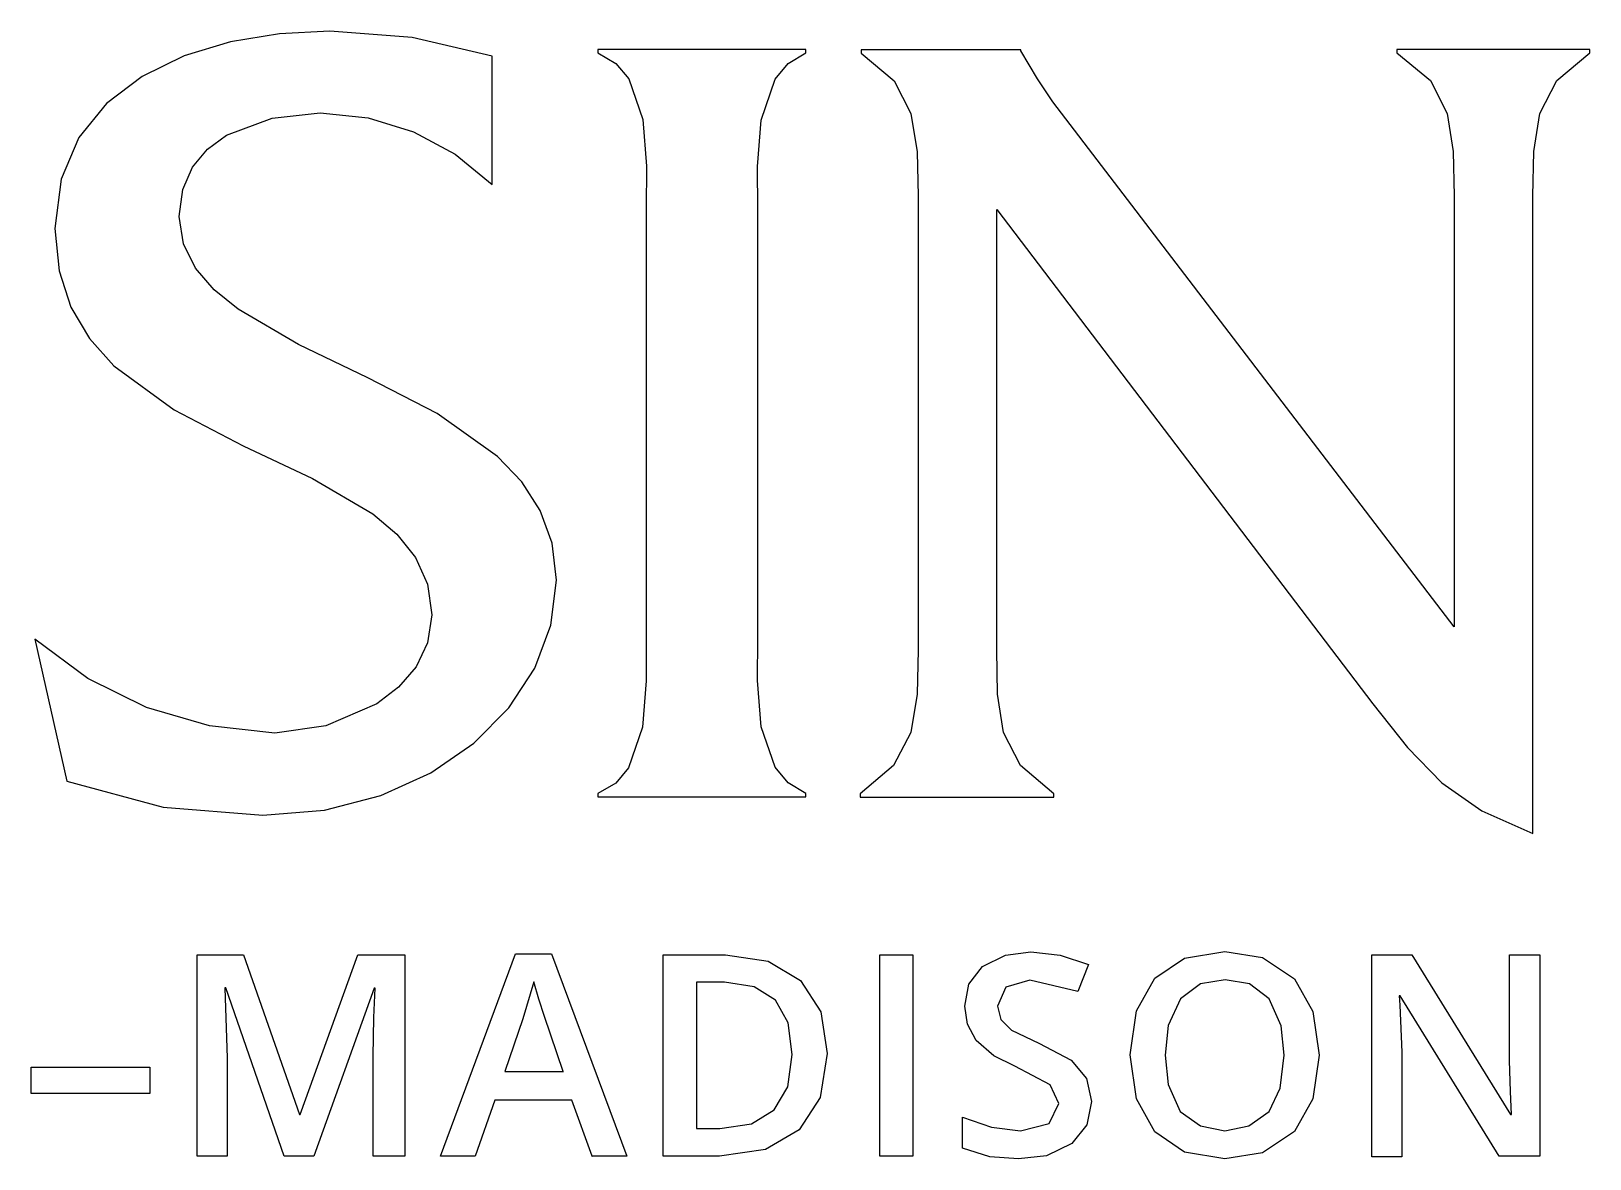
# Model space of a CAD drawing. Extents: x 0 to 159, y 0 to 105.
# Drawn here: x 114.89 to 158.75, y 0 to 31.73 of the extents above; entities that cross this region are included whole.
import ezdxf

# ---------------------------------------------------------------- set-up
doc = ezdxf.new("R2010")
doc.units = 0

msp = doc.modelspace()

# ---------------------------------------------------------------- linework, layer by layer
at = {"layer": 'Layer 1'}
for p, q in [((121.884883, 31.657498), (120.502168, 31.428411)), ((123.296, 31.7314), (121.884883, 31.657498)), ((125.610361, 31.557318), (123.296, 31.7314)), ((120.502168, 31.428411), (119.197091, 31.033071)), ((127.87, 31.0276), (125.610361, 31.557318)), ((136.694, 31.2181), (130.839, 31.2181)), ((130.839, 31.2181), (130.839, 31.1228)), ((136.69366, 31.12284), (136.694, 31.2181)), ((142.745, 31.2102), (138.247, 31.2102)), ((138.247, 31.2102), (138.247, 31.1149)), ((142.745064, 31.18104), (142.745, 31.2102)), ((143.208084, 30.387291), (142.745064, 31.18104)), ((153.323, 31.2181), (153.323, 31.1228)), ((158.75, 31.2181), (153.323, 31.2181)), ((153.323, 31.2181), (153.323, 31.2181)), ((158.74937, 31.1228), (158.75, 31.2181)), ((119.197091, 31.033071), (118.01889, 30.460409)), ((127.86996, 27.41603), (127.87, 31.0276)), ((130.839, 31.1255), (131.348549, 30.821488)), ((130.839, 31.1228), (130.839, 31.1255)), ((131.348549, 30.821488), (131.714107, 30.386074)), ((135.831246, 30.378949), (136.192582, 30.817526)), ((136.192582, 30.817526), (136.69366, 31.12284)), ((138.247, 31.1149), (139.173948, 30.33161)), ((153.323, 31.1228), (154.264875, 30.33951)), ((157.822422, 30.339508), (158.74937, 31.1228)), ((118.01889, 30.460409), (117.016802, 29.699356)), ((131.714107, 30.386074), (132.107012, 29.242332)), ((135.437887, 29.227766), (135.831246, 30.378949)), ((139.173948, 30.33161), (139.649949, 29.410654)), ((143.642, 29.747), (143.208084, 30.387291)), ((154.264875, 30.33951), (154.740174, 29.418554)), ((157.346421, 29.418552), (157.822422, 30.339508)), ((117.016802, 29.699356), (116.240065, 28.738842)), ((121.672811, 29.285064), (123.03074, 29.42951)), ((123.03074, 29.42951), (124.372228, 29.292747)), ((139.649949, 29.410654), (139.825317, 28.334421)), ((154.929, 14.9727), (143.642, 29.747)), ((154.740174, 29.418554), (154.908391, 28.342321)), ((157.171053, 28.34232), (157.346421, 29.418552)), ((120.390536, 28.801788), (121.672811, 29.285064)), ((124.372228, 29.292747), (125.649628, 28.901717)), ((132.107012, 29.242332), (132.205239, 27.936865)), ((135.33375, 27.92081), (135.437887, 29.227766)), ((116.240065, 28.738842), (115.737915, 27.5678)), ((119.856601, 28.409678), (120.390536, 28.801788)), ((125.649628, 28.901717), (126.82739, 28.271214)), ((119.436178, 27.904769), (119.856601, 28.409678)), ((126.82739, 28.271214), (127.86996, 27.41603)), ((139.825317, 28.334421), (139.85037, 27.0853)), ((154.908391, 28.342321), (154.92902, 27.0932)), ((157.146, 27.0932), (157.171053, 28.34232)), ((119.1608, 27.277698), (119.436178, 27.904769)), ((132.205239, 27.936865), (132.19631, 26.71226)), ((135.339, 26.7096), (135.33375, 27.92081)), ((115.737915, 27.5678), (115.55959, 26.17516)), ((119.062, 26.5191), (119.1608, 27.277698)), ((139.85037, 27.0853), (139.851, 14.3271)), ((154.92902, 27.0932), (154.929, 14.9727)), ((157.14621, 9.1545), (157.146, 27.0932)), ((119.18119, 25.747588), (119.062, 26.5191)), ((119.062, 26.5191), (119.062, 26.5191)), ((132.19631, 26.71226), (132.196, 14.6605)), ((135.33934, 14.66049), (135.339, 26.7096)), ((142.06563, 14.3271), (142.065, 26.7096)), ((142.065, 26.7096), (152.6483, 12.8031)), ((115.55959, 26.17516), (115.678684, 24.990776)), ((119.518033, 25.064922), (119.18119, 25.747588)), ((120.04144, 24.455832), (119.518033, 25.064922)), ((115.678684, 24.990776), (116.015252, 23.966371)), ((120.720324, 23.905048), (120.04144, 24.455832)), ((116.015252, 23.966371), (116.538228, 23.08209)), ((122.420165, 22.917314), (120.720324, 23.905048)), ((116.538228, 23.08209), (117.216543, 22.318075)), ((124.368844, 21.979559), (122.420165, 22.917314)), ((117.216543, 22.318075), (118.91492, 21.07143)), ((126.317652, 20.96962), (124.368844, 21.979559)), ((118.91492, 21.07143), (120.86184, 20.067591)), ((128.017879, 19.765334), (126.317652, 20.96962)), ((120.86184, 20.067591), (122.80876, 19.147718)), ((128.697053, 19.052136), (128.017879, 19.765334)), ((122.80876, 19.147718), (124.507137, 18.152966)), ((129.220816, 18.24454), (128.697053, 19.052136)), ((124.507137, 18.152966), (125.185452, 17.577873)), ((129.558078, 17.327276), (129.220816, 18.24454)), ((125.185452, 17.577873), (125.708428, 16.924495)), ((129.677751, 16.285074), (129.558078, 17.327276)), ((125.708428, 16.924495), (126.044996, 16.172975)), ((129.519998, 15.020154), (129.677751, 16.285074)), ((126.044996, 16.172975), (126.16409, 15.30346)), ((126.16409, 15.30346), (126.046955, 14.518011)), ((129.063133, 13.810518), (129.519998, 15.020154)), ((116.491676, 13.519761), (115.00133, 14.62613)), ((115.00133, 14.62613), (115.895621, 10.63093)), ((126.046955, 14.518011), (125.723105, 13.839904)), ((132.196, 14.6605), (132.201209, 13.450527)), ((135.334089, 13.455359), (135.33934, 14.66049)), ((139.851, 14.3271), (139.825492, 13.077896)), ((142.086218, 13.077897), (142.06563, 14.3271)), ((125.723105, 13.839904), (125.233869, 13.268333)), ((128.331741, 12.691109), (129.063133, 13.810518)), ((118.140814, 12.699422), (116.491676, 13.519761)), ((125.233869, 13.268333), (124.620579, 12.802491)), ((132.201209, 13.450527), (132.096781, 12.146299)), ((135.438225, 12.159193), (135.334089, 13.455359)), ((124.620579, 12.802491), (123.187159, 12.184773)), ((139.825492, 13.077896), (139.64694, 11.9991)), ((142.254145, 11.999102), (142.086218, 13.077897)), ((152.6483, 12.8031), (153.615638, 11.571837)), ((119.90825, 12.180979), (118.140814, 12.699422)), ((127.350412, 11.69687), (128.331741, 12.691109)), ((121.75349, 11.9803), (119.90825, 12.180979)), ((123.187159, 12.184773), (121.75349, 11.9803)), ((132.096781, 12.146299), (131.702636, 11.003799)), ((135.831584, 11.018303), (135.438225, 12.159193)), ((139.64694, 11.9991), (139.162297, 11.069629)), ((142.728657, 11.069631), (142.254145, 11.999102)), ((126.143733, 10.862746), (127.350412, 11.69687)), ((153.615638, 11.571837), (154.586699, 10.582916)), ((131.702636, 11.003799), (131.340643, 10.573191)), ((136.19292, 10.583059), (135.831584, 11.018303)), ((139.162297, 11.069629), (138.21852, 10.2684)), ((143.669, 10.2684), (142.728657, 11.069631)), ((115.895621, 10.63093), (118.61262, 9.898165)), ((124.736291, 10.223679), (126.143733, 10.862746)), ((131.340643, 10.573191), (130.83869, 10.27901)), ((136.694, 10.279), (136.19292, 10.583059)), ((154.586699, 10.582916), (155.713038, 9.791938)), ((123.152675, 9.814614), (124.736291, 10.223679)), ((130.83869, 10.27901), (130.839, 10.1837)), ((130.839, 10.1837), (136.694, 10.1837)), ((136.694, 10.1837), (136.694, 10.279)), ((138.21852, 10.2684), (138.218, 10.1732)), ((138.218, 10.1732), (143.669, 10.1732)), ((143.669, 10.1732), (143.669, 10.2684)), ((118.61262, 9.898165), (121.417471, 9.670494)), ((121.417471, 9.670494), (123.152675, 9.814614)), ((155.713038, 9.791938), (157.14621, 9.1545)), ((119.565, 0.076674), (119.565, 5.74404)), ((119.565, 5.74404), (120.869, 5.74404)), ((120.869, 5.74404), (122.44327, 1.24613)), ((122.468, 1.24613), (124.08725, 5.74404)), ((124.08725, 5.74404), (125.41, 5.74404)), ((125.41, 5.74404), (125.41, 0.076674)), ((126.41, 0.076674), (128.52666, 5.765204)), ((128.52666, 5.765204), (129.535, 5.76521)), ((129.535, 5.76521), (131.65166, 0.07668)), ((132.675, 0.076674), (132.675, 5.74404)), ((132.675, 5.74404), (134.427, 5.74404)), ((134.427, 5.74404), (135.633495, 5.562139)), ((138.774, 0.076674), (138.774, 5.74404)), ((138.774, 5.74404), (139.7, 5.74404)), ((139.7, 5.74404), (139.7, 0.076674)), ((141.665851, 5.41331), (142.307711, 5.734965)), ((142.307711, 5.734965), (143.020511, 5.820768)), ((143.020511, 5.820768), (143.848999, 5.727685)), ((143.848999, 5.727685), (144.639761, 5.463581)), ((147.349113, 5.643512), (148.484174, 5.831364)), ((148.484174, 5.831364), (149.544716, 5.66414)), ((152.617, 0.058153), (152.617, 5.74404)), ((152.617, 5.74404), (153.741, 5.74404)), ((153.741, 5.74404), (156.52177, 1.24613)), ((156.490438, 2.767482), (156.49, 5.74404)), ((156.49, 5.74404), (157.34, 5.74404)), ((157.34, 5.74404), (157.34, 0.076674)), ((135.633495, 5.562139), (136.54366, 5.016437)), ((141.281724, 4.914819), (141.665851, 5.41331)), ((144.639761, 5.463581), (144.346074, 4.706874)), ((146.510384, 5.079948), (147.349113, 5.643512)), ((149.544716, 5.66414), (150.436794, 5.066719)), ((129.034585, 4.979402), (128.730315, 3.936942)), ((129.174814, 4.489923), (129.034585, 4.979402)), ((134.405689, 4.96881), (133.612, 4.96881)), ((133.612, 4.96881), (133.612, 0.857194)), ((135.239126, 4.841645), (134.405689, 4.96881)), ((135.834439, 4.46015), (135.239126, 4.841645)), ((136.54366, 5.016437), (137.110495, 4.140006)), ((141.163143, 4.29677), (141.281724, 4.914819)), ((142.31408, 4.828583), (142.081247, 4.299417)), ((142.996704, 5.024374), (142.31408, 4.828583)), ((144.346074, 4.706874), (142.996704, 5.024374)), ((145.992463, 4.16581), (146.510384, 5.079948)), ((147.794961, 4.921132), (147.230049, 4.5058)), ((148.486819, 5.034966), (147.794961, 4.921132)), ((149.171366, 4.920701), (148.486819, 5.034966)), ((149.727709, 4.5058), (149.171366, 4.920701)), ((150.436794, 5.066719), (150.956698, 4.14861)), ((120.37194, 4.810064), (120.34, 4.81006)), ((120.34, 4.81006), (120.406146, 2.83362)), ((122.015, 0.076674), (120.37194, 4.810064)), ((124.545, 4.80213), (122.84373, 0.07668)), ((124.539167, 3.97928), (124.576208, 4.802133)), ((124.576208, 4.802133), (124.545, 4.80213)), ((129.33621, 4.000444), (129.174814, 4.489923)), ((136.191626, 3.824325), (135.834439, 4.46015)), ((147.230049, 4.5058), (146.883445, 3.7479)), ((150.068516, 3.746754), (149.727709, 4.5058)), ((153.413, 4.59046), (153.381, 4.59046)), ((153.381, 4.59046), (153.402167, 4.325877)), ((156.202, 0.076674), (153.413, 4.59046)), ((124.518, 2.87861), (124.539167, 3.97928)), ((129.865376, 2.457924), (129.33621, 4.000444)), ((137.110495, 4.140006), (137.287, 2.96592)), ((141.238551, 3.785258), (141.163143, 4.29677)), ((142.081247, 4.299417), (142.173851, 3.921063)), ((145.819822, 2.926238), (145.992463, 4.16581)), ((150.956698, 4.14861), (151.13, 2.9183)), ((153.402167, 4.325877), (153.457729, 3.002957)), ((128.730315, 3.936942), (128.21967, 2.460572)), ((136.310689, 2.93417), (136.191626, 3.824325)), ((141.480643, 3.328396), (141.238551, 3.785258)), ((142.173851, 3.921063), (142.478121, 3.62473)), ((142.478121, 3.62473), (143.245412, 3.25696)), ((146.883445, 3.7479), (146.804, 2.9183)), ((150.14575, 2.9183), (150.068516, 3.746754)), ((141.981758, 2.900925), (141.480643, 3.328396)), ((143.245412, 3.25696), (144.160869, 2.772773)), ((120.406146, 2.83362), (120.406, 0.076674)), ((124.518, 0.076674), (124.518, 2.87861)), ((136.1835, 2.025493), (136.311, 2.93417)), ((136.311, 2.93417), (136.310689, 2.93417)), ((137.287, 2.96592), (137.09187, 1.728333)), ((137.287, 2.96592), (137.287, 2.96592)), ((142.573373, 2.611376), (141.981758, 2.900925)), ((144.160869, 2.772773), (144.586848, 2.264774)), ((145.990479, 1.68402), (145.819822, 2.926238)), ((146.804, 2.9183), (146.80407, 2.9183)), ((146.80407, 2.9183), (146.883544, 2.089299)), ((150.040578, 1.992258), (150.14575, 2.9183)), ((151.13, 2.9183), (150.957359, 1.68865)), ((151.13, 2.9183), (151.13, 2.9183)), ((153.457729, 3.002957), (153.458, 0.058153)), ((156.51425, 1.894358), (156.490438, 2.767482)), ((114.895, 1.84144), (114.895, 2.57698)), ((114.895, 2.57698), (118.229, 2.57698)), ((118.229, 2.57698), (118.229, 1.84144)), ((128.21967, 2.460572), (129.871, 2.46057)), ((129.871, 2.46057), (129.865376, 2.457924)), ((143.565559, 2.08221), (142.573373, 2.611376)), ((144.586848, 2.264774), (144.727, 1.61655)), ((118.229, 1.84144), (114.895, 1.84144)), ((114.895, 1.84144), (114.895, 1.84144)), ((135.801, 1.376438), (136.1835, 2.025493)), ((143.80633, 1.553044), (143.565559, 2.08221)), ((146.883544, 2.089299), (147.227403, 1.3308)), ((149.725063, 1.3308), (150.040578, 1.992258)), ((156.546, 1.24613), (156.51425, 1.894358)), ((127.942, 1.65094), (127.386376, 0.07667)), ((130.108792, 1.650944), (127.942, 1.65094)), ((130.675, 0.076674), (130.108792, 1.650944)), ((135.1635, 0.987005), (135.801, 1.376438)), ((137.09187, 1.728333), (136.50648, 0.82015)), ((143.541747, 0.992128), (143.80633, 1.553044)), ((144.727, 1.61655), (144.596786, 0.95752)), ((144.727, 1.61655), (144.727, 1.61655)), ((146.507738, 0.761948), (145.990479, 1.68402)), ((147.227403, 1.3308), (147.796224, 0.9326)), ((149.156242, 0.9326), (149.725063, 1.3308)), ((150.957359, 1.68865), (150.439438, 0.76724)), ((122.44327, 1.24613), (122.468, 1.24613)), ((134.271, 0.857194), (135.1635, 0.987005)), ((141.096923, 0.298929), (141.097, 1.17469)), ((141.097, 1.17469), (141.919853, 0.88894)), ((141.919853, 0.88894), (142.732123, 0.783107)), ((142.732123, 0.783107), (143.541747, 0.992128)), ((144.596786, 0.95752), (144.179313, 0.43122)), ((147.796224, 0.9326), (148.476233, 0.792216)), ((148.476233, 0.792216), (149.156242, 0.9326)), ((156.52177, 1.24613), (156.546, 1.24613)), ((133.612, 0.857194), (134.271, 0.857194)), ((136.50648, 0.82015), (135.555305, 0.26254)), ((147.345803, 0.190449), (146.507738, 0.761948)), ((150.439438, 0.76724), (149.543756, 0.167431)), ((120.406, 0.076674), (119.565, 0.076674)), ((122.026, 0.076674), (122.015, 0.076674)), ((122.84373, 0.07668), (122.026, 0.076674)), ((125.41, 0.076674), (124.518, 0.076674)), ((127.386376, 0.07667), (126.41, 0.076674)), ((131.65166, 0.07668), (130.667, 0.076674)), ((130.667, 0.076674), (130.675, 0.076674)), ((134.26282, 0.076672), (132.675, 0.076674)), ((135.555305, 0.26254), (134.26282, 0.076672)), ((139.7, 0.076674), (138.774, 0.076674)), ((138.774, 0.076674), (138.774, 0.076674)), ((141.867153, 0.060425), (141.096923, 0.298929)), ((142.671193, -0.00005), (141.867153, 0.060425)), ((143.461783, 0.087843), (142.671193, -0.00005)), ((144.179313, 0.43122), (143.461783, 0.087843)), ((148.478878, -0.000051), (147.345803, 0.190449)), ((149.543756, 0.167431), (148.478878, -0.000051)), ((153.458, 0.058153), (152.617, 0.058153)), ((157.337, 0.076674), (156.202, 0.076674)), ((157.34, 0.076674), (157.337, 0.076674))]:
    msp.add_line(p, q, dxfattribs=at)

doc.saveas('drawing.dxf')
